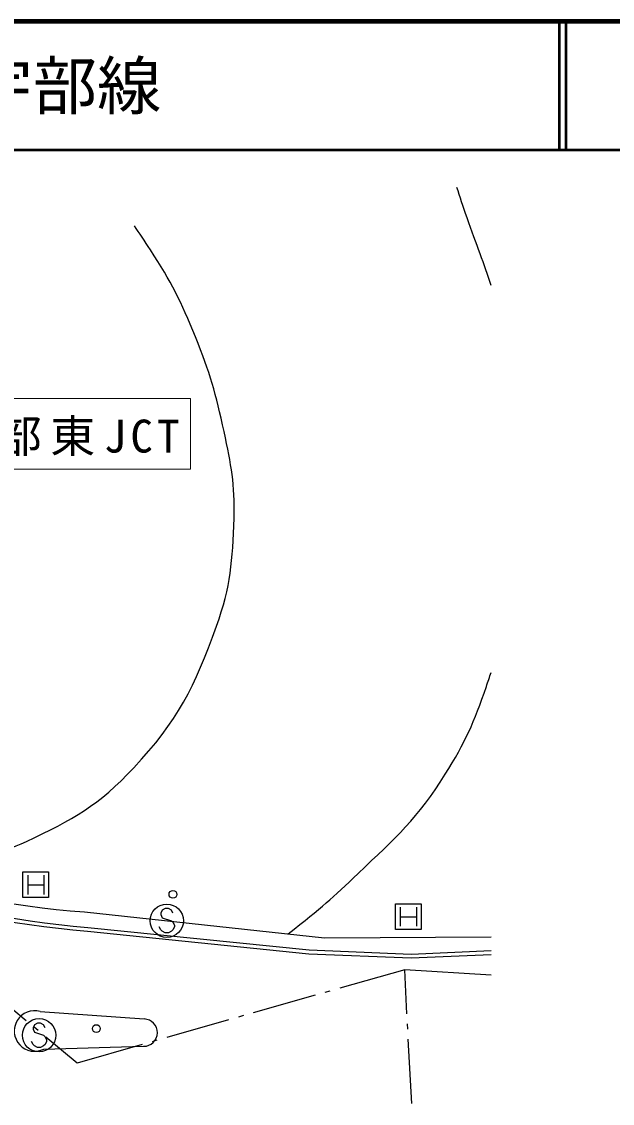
# Model space of a CAD drawing. Units: millimetres, scale not verified. Extents: x 40000 to 680000, y 20000 to 380000.
# Drawn here: x 255865 to 301884, y 295677 to 380000 of the extents above; entities that cross this region are included whole.
import ezdxf
from ezdxf.enums import TextEntityAlignment as Align

# ---------------------------------------------------------------- set-up
doc = ezdxf.new("R2010")
doc.units = ezdxf.units.MM
doc.header["$LTSCALE"] = 1000
for name, color, linetype, lineweight in [('M-BGD', 7, 'Continuous', 25), ('M-BMK-HTXT', 7, 'Continuous', 13), ('M-STR-STRC', 7, 'Continuous', 25), ('M-TTL', 2, 'Continuous', 140), ('M-TTL-LINE', 7, 'Continuous', 50)]:
    doc.layers.add(name, color=color, linetype=linetype, lineweight=lineweight)
doc.layers.add('M-TTL-TXT', color=7, linetype='Continuous')
doc.styles.add('ＭＳ ゴシック', font='')
doc.styles.get('ＭＳ ゴシック').set_extended_font_data('MS Gothic')

msp = doc.modelspace()

# ---------------------------------------------------------------- linework, layer by layer
at = {"layer": 'M-BGD'}
for p, q in [((255963, 311719), (255963, 313719)), ((255963, 313719), (257963, 313719)), ((257963, 313719), (257963, 311719)), ((256338, 313469), (256338, 311969)), ((257588, 313469), (257588, 311969)), ((256338, 312719), (257588, 312719)), ((257963, 311719), (255963, 311719)), ((284991, 309230), (284991, 311230)), ((284991, 311230), (286991, 311230)), ((286991, 311230), (286991, 309230)), ((285366, 310980), (285366, 309480)), ((286616, 310980), (286616, 309480)), ((285366, 310230), (286616, 310230)), ((286991, 309230), (284991, 309230)), ((285704, 306094), (280642, 304651)), ((292437, 305670), (285704, 306094)), ((285884, 302668), (285704, 306094)), ((279873, 304432), (279488, 304322)), ((256223, 302119), (253791, 304137)), ((278719, 304103), (273910, 302733)), ((257302, 302843), (265407, 302255)), ((271987, 302185), (267178, 300814)), ((273141, 302514), (272756, 302404)), ((257146, 301353), (256838, 301608)), ((285947, 301469), (285926, 301869)), ((260193, 298823), (257761, 300842)), ((265255, 300266), (260193, 298823)), ((266409, 300595), (266024, 300485)), ((286252, 295677), (285989, 300671)), ((257599, 299912), (265366, 300126))]:
    msp.add_line(p, q, dxfattribs=at)
for points in [[(260759, 310595), (279461, 308579), (292437, 308661)], [(260994, 309095), (278232, 307342), (286204, 307014), (292437, 307281)], [(261019, 309394), (278253, 307641), (286203, 307314), (292437, 307581)]]:
    msp.add_lwpolyline(points, dxfattribs=at)
for centre, radius, start, end in [((266650, 385527), 75163, 238.59151, 265.50458), ((267368, 384275), 75450, 237.58341, 265.15357), ((267368, 384275), 75150, 237.59407, 265.15357), ((256871, 301319), 1584, 74.20385, 297.37514), ((265372, 301190), 1065, 269.66941, 88.15325)]:
    msp.add_arc(centre, radius, start, end, dxfattribs=at)
for points, knots in [([(292437, 359442), (291900, 361079), (291318, 362629), (290571, 364696), (290242, 365609), (290014, 366358), (289767, 367080)], [0, 0, 0, 0, 1, 1, 1, 2, 2, 2, 2]), ([(241992, 314523), (245661, 314158), (247041, 313927), (250210, 314436), (252625, 314824), (254030, 315067), (256246, 316101), (259829, 317773), (261893, 318937), (264597, 321823), (268013, 325468), (269358, 328168), (271044, 332871), (272169, 336009), (272300, 337963), (272411, 341295), (272499, 343945), (272190, 345445), (271635, 348038), (271004, 350987), (270530, 352632), (269401, 355428), (268285, 358189), (267537, 359713), (265902, 362202), (265436, 362912), (265038, 363522), (264646, 364086)], [0, 0, 0, 0, 1, 1, 1, 2, 2, 2, 3, 3, 3, 4, 4, 4, 5, 5, 5, 6, 6, 6, 7, 7, 7, 8, 8, 8, 9, 9, 9, 9]), ([(276628, 308884), (279276, 310978), (280053, 311658), (282092, 313608), (284991, 316381), (286756, 317916), (288869, 321326), (290422, 323835), (291112, 325378), (292069, 328169), (292200, 328550), (292322, 328914), (292437, 329265)], [0, 0, 0, 0, 1, 1, 1, 2, 2, 2, 3, 3, 3, 4, 4, 4, 4])]:
    msp.add_open_spline(points, degree=3, knots=knots, dxfattribs=at)
at = {"layer": 'M-BMK-HTXT'}
msp.add_lwpolyline([(248764, 345126), (269014, 345126), (269014, 350626), (248764, 350626)], close=True, dxfattribs=at)
at = {"layer": 'M-STR-STRC'}
for p, q in [((266820, 310743), (266702, 310506)), ((266702, 310506), (266702, 310388)), ((266702, 310388), (266820, 310152)), ((267056, 310861), (266820, 310743)), ((267293, 310861), (267056, 310861)), ((267529, 310743), (267293, 310861)), ((267647, 310506), (267529, 310743)), ((266820, 310152), (267529, 309915)), ((267529, 309915), (267647, 309797)), ((267647, 309797), (267765, 309561)), ((267765, 309561), (267765, 309443)), ((266702, 309206), (266584, 309443)), ((266820, 309088), (266702, 309206)), ((267056, 308970), (266820, 309088)), ((267293, 308970), (267056, 308970)), ((267529, 309088), (267293, 308970)), ((267647, 309206), (267529, 309088)), ((267765, 309443), (267647, 309206)), ((257105, 301929), (256869, 301811)), ((257342, 301929), (257105, 301929)), ((257578, 301811), (257342, 301929)), ((256869, 301811), (256751, 301574)), ((256751, 301574), (256751, 301456)), ((256751, 301456), (256869, 301220)), ((256869, 301220), (257578, 300983)), ((257696, 301574), (257578, 301811)), ((256751, 300274), (256633, 300511)), ((256869, 300156), (256751, 300274)), ((257578, 300983), (257696, 300865)), ((257696, 300274), (257578, 300156)), ((257696, 300865), (257814, 300629)), ((257814, 300511), (257696, 300274)), ((257814, 300629), (257814, 300511)), ((257105, 300038), (256869, 300156)), ((257342, 300038), (257105, 300038)), ((257578, 300156), (257342, 300038))]:
    msp.add_line(p, q, dxfattribs=at)
for centre, radius in [((267651, 311968), 305), ((267175, 309915), 1300), ((257224, 300983), 1300), ((261684, 301506), 305)]:
    msp.add_circle(centre, radius, dxfattribs=at)
at = {"layer": 'M-TTL'}
msp.add_line((680000, 380000), (40000, 380000), dxfattribs=at)
at = {"layer": 'M-TTL-LINE'}
for p, q in [((297750, 380000), (297750, 370000)), ((298250, 380000), (298250, 370000)), ((40000, 370000), (680000, 370000))]:
    msp.add_line(p, q, dxfattribs=at)

# ---------------------------------------------------------------- texts
at = {"layer": 'M-BMK-HTXT', "insert": (249764, 346126), "char_height": 2566, "attachment_point": 7, "style": 'ＭＳ ゴシック'}
msp.add_mtext('\\T1.19;宇部東JCT', dxfattribs=at)
at = {"layer": 'M-TTL-TXT', "style": 'ＭＳ ゴシック'}
msp.add_text('主要地方道山口宇部線', height=3666, dxfattribs=at).set_placement((216734, 375000), align=Align.MIDDLE_LEFT)

doc.saveas('drawing.dxf')
